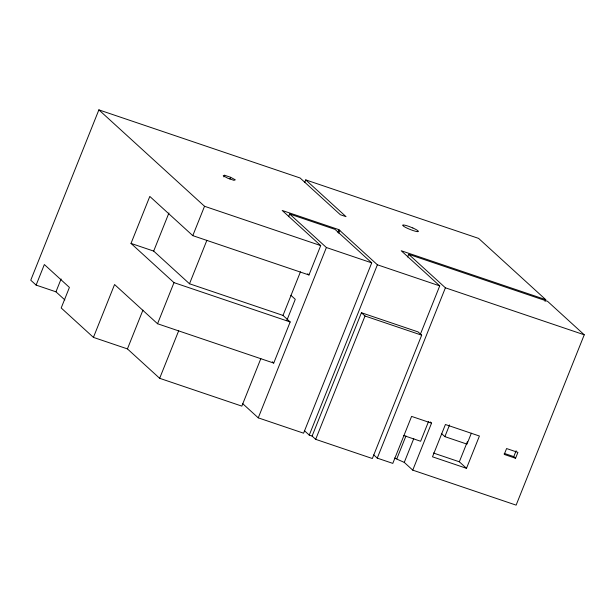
<?xml version="1.0" encoding="UTF-8"?>
<svg xmlns="http://www.w3.org/2000/svg" width="615" height="615" viewBox="0 0 615 615"><rect width="100%" height="100%" fill="white"/><g stroke="black" fill="none" stroke-linecap="round" stroke-linejoin="round"><path stroke-width="0.92" d="M304.671 182.563L305.74 179.888L346.03 216.657L340.364 214.735L300.074 177.973L98.877 109.87L30.75 280.202L36.124 285.099L55.957 291.818L64.859 299.943M36.124 285.099L44.342 264.542L69.418 287.42L61.193 307.977L93.426 337.389L127.428 348.897L159.662 378.31L241.841 406.123L260.852 358.591M55.957 291.818L61.1 278.972M93.426 337.389L114.567 284.53L157.548 323.744L273.729 363.073L290.172 321.96L283.008 315.418L189.497 283.769L153.681 251.089L131.01 243.417L149.806 196.431L192.787 235.645L308.968 274.974L320.715 245.6L282.208 210.476L338.888 229.656L377.387 264.788L439.733 285.883L420.468 334.037M153.681 251.089L168.933 212.967M127.428 348.897L142.934 310.137M157.548 323.744L173.991 282.631L131.01 243.417M192.787 235.645L204.534 206.279L98.877 109.87M223.914 176.936L224.59 175.26L230.633 177.304L235.314 179.841L233.946 180.326L227.896 178.281L223.214 175.744L224.59 175.26M229.964 178.988L230.633 177.304M189.497 283.769L206.871 240.327M159.662 378.31L178.696 330.739M288.596 216.703L289.673 214.028L335.014 229.372L371.721 262.866L303.595 433.191L258.254 417.846L242.725 403.678M283.008 315.418L300.458 271.799M286.821 320.453L295.277 299.313L290.864 295.277M258.254 417.846L326.381 247.522L289.673 214.028M337.82 232.332L338.888 229.656M338.711 233.147L339.78 230.471M312.097 436.073L361.428 312.735L418.1 331.916L421.682 335.183L372.352 458.521L315.68 439.341L312.097 436.073L309.26 435.113L377.387 264.788M315.68 439.341L365.01 316.002L361.428 312.735M407.614 256.985L408.691 254.31L547.542 301.304L584.25 334.798L516.123 505.13L412.75 470.137L404.263 462.395L394.507 458.06M412.75 470.137L431.546 423.151L411.596 416.401L392.8 463.387L377.272 458.129L445.398 287.805L408.691 254.31M396.806 458.844L405.962 435.935M404.263 462.395L413.772 438.603M428.517 421.559L420.637 441.255L403.409 435.428M471.344 433.214L466.977 444.122L444.876 436.642L449.573 424.896M466.501 468.323L432.491 456.814L445.414 424.511L479.416 436.02L466.501 468.323L459.336 461.788L467.369 441.708M545.044 301.427L545.751 299.666L478.593 238.389L305.74 179.888M515.562 458.26L504.231 454.424L506.583 448.55L517.915 452.386L515.562 458.26L513.779 456.622L516.123 450.749M545.751 299.666L401.226 250.751L439.733 285.883M204.534 206.279L320.715 245.6M326.381 247.522L371.721 262.866M445.398 287.805L584.25 334.798M365.01 316.002L421.682 335.183M173.991 282.631L290.172 321.96M504.185 453.378L513.779 456.622M433.383 453.001L459.336 461.788M307.661 273.783L308.968 274.974M430.2 421.928L431.546 423.151M441.37 433.437L444.876 436.642M272.337 361.797L273.729 363.073M373.728 454.9L377.272 458.129M304.34 430.615L309.26 435.113M412.834 227.973L409.06 226.466A8.495 1.215 21.8 0 0 402.633 225.321L403.771 226.358A8.495 1.215 21.8 0 0 416.747 231.548A8.495 1.215 21.8 0 0 412.834 227.973"/></g></svg>
